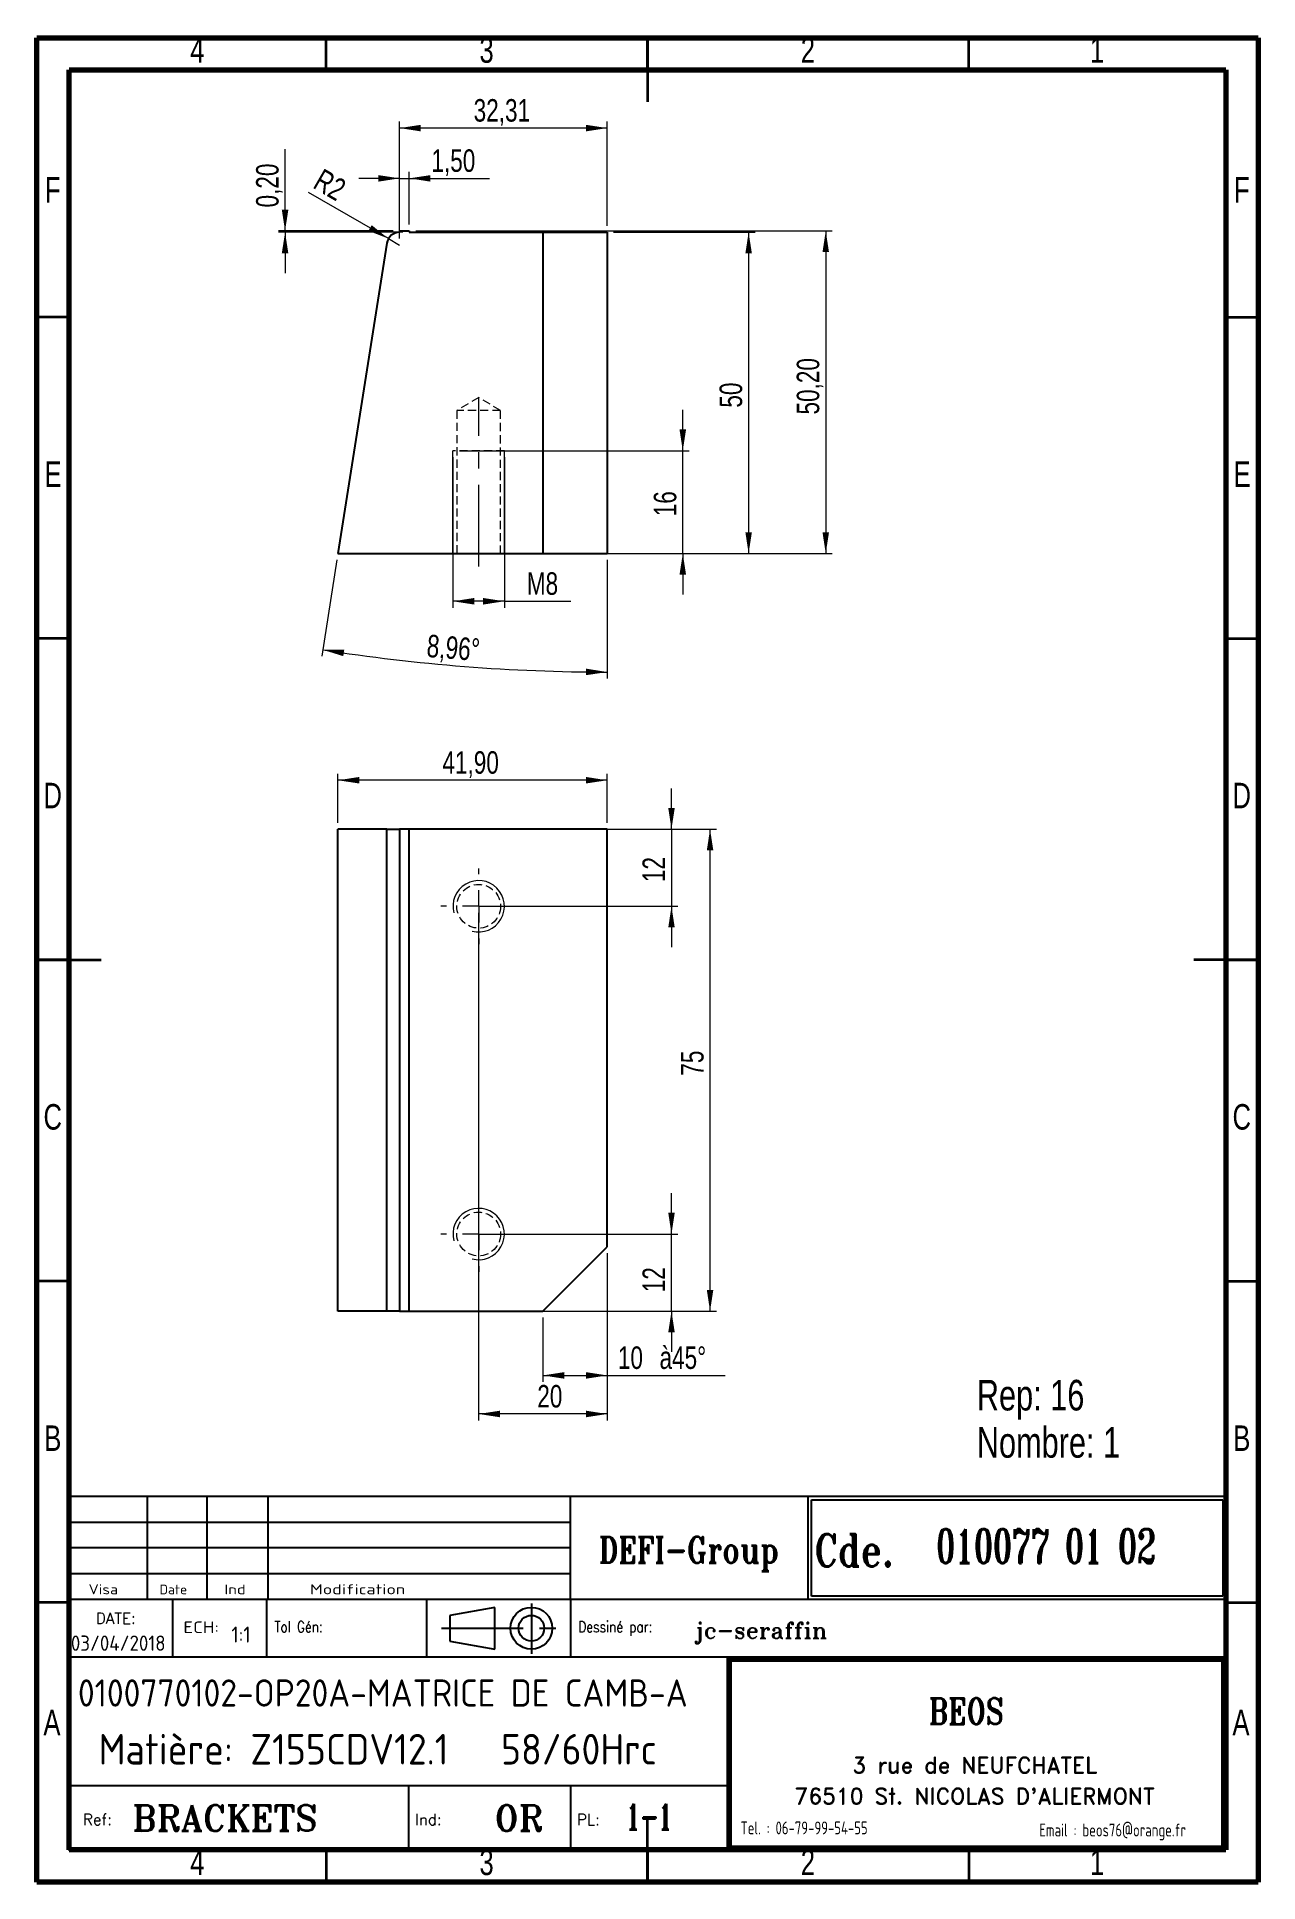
# Model space of a CAD drawing. Header units: millimetres. Extents: x 15 to 205, y 5 to 292.
import ezdxf

# ---------------------------------------------------------------- set-up
doc = ezdxf.new("R2010")
doc.units = ezdxf.units.MM
doc.linetypes.add('CENTERX2', pattern=[20.32, 12.7, -2.54, 2.54, -2.54])
doc.linetypes.add('HIDDEN', pattern=[1.905, 1.27, -0.635])
doc.layers.add('DIMENSIONS', color=176, linetype='Continuous')
doc.styles.add('SLDTEXTSTYLE0', font='TXT', dxfattribs={"width": 0.75})
doc.styles.add('SLDTEXTSTYLE1', font='ISOCP')
doc.styles.add('SLDTEXTSTYLE10', font='ISOCP', dxfattribs={"width": 1.147311})
doc.styles.add('SLDTEXTSTYLE11', font='ISOCP', dxfattribs={"width": 1.385904})
doc.styles.add('SLDTEXTSTYLE12', font='ISOCP', dxfattribs={"width": 1.246461})
doc.styles.add('SLDTEXTSTYLE13', font='ROMAND')
doc.styles.add('SLDTEXTSTYLE2', font='ROMANT', dxfattribs={"width": 0.8})
doc.styles.add('SLDTEXTSTYLE3', font='ISOCP', dxfattribs={"width": 0.8})
doc.styles.add('SLDTEXTSTYLE4', font='ROMANS', dxfattribs={"width": 0.8})
doc.styles.add('SLDTEXTSTYLE5', font='ROMANT')
doc.styles.add('SLDTEXTSTYLE6', font='ROMANS')
doc.styles.add('SLDTEXTSTYLE7', font='ROMANT', dxfattribs={"width": 0.65})
doc.styles.add('SLDTEXTSTYLE8', font='ISOCP', dxfattribs={"width": 1.446157})
doc.styles.add('SLDTEXTSTYLE9', font='ISOCP', dxfattribs={"width": 1.294402})
doc.dimstyles.new('SLDDIMSTYLE0', dxfattribs={"dimtxt": 3.5, "dimasz": 3.302, "dimexe": 0, "dimexo": 0.0625, "dimgap": 0.875, "dimtad": 1, "dimrnd": 1e-09, "dimzin": 12, "dimdsep": 46, "dimtxsty": 'SLDTEXTSTYLE0', "dimsah": 1, "dimcen": 0.09, "dimadec": 0, "dimazin": 3, "dimtfac": 1, "dimtmove": 0, "dimatfit": 0, "dimfxl": 1, "dimfrac": 2, "dimtolj": 1, "dimtzin": 12, "dimarcsym": 0})
doc.dimstyles.new('SLDDIMSTYLE1', dxfattribs={"dimtxt": 3.5, "dimasz": 3.302, "dimexe": 0, "dimexo": 0.0625, "dimgap": 0.875, "dimtad": 1, "dimrnd": 1e-09, "dimdsep": 46, "dimtxsty": 'SLDTEXTSTYLE0', "dimsah": 1, "dimcen": 0.09, "dimadec": 0, "dimazin": 2, "dimtfac": 1, "dimtmove": 0, "dimatfit": 0, "dimfxl": 1, "dimfrac": 2, "dimtolj": 1, "dimtzin": 12, "dimarcsym": 0})
doc.dimstyles.new('SLDDIMSTYLE2', dxfattribs={"dimtxt": 3.5, "dimasz": 3.302, "dimexe": 0, "dimexo": 0.0625, "dimgap": 0.875, "dimtad": 1, "dimrnd": 1e-09, "dimzin": 12, "dimdsep": 46, "dimtxsty": 'SLDTEXTSTYLE0', "dimsah": 1, "dimcen": 0.09, "dimadec": 0, "dimazin": 3, "dimtfac": 1, "dimtofl": 0, "dimtmove": 0, "dimatfit": 3, "dimfxl": 1, "dimfrac": 2, "dimtolj": 1, "dimtzin": 12, "dimarcsym": 0})
doc.dimstyles.new('SLDDIMSTYLE3', dxfattribs={"dimtxt": 3.5, "dimasz": 3.302, "dimexe": 0, "dimexo": 0.0625, "dimgap": 0.875, "dimtad": 1, "dimdec": 4, "dimzin": 12, "dimdsep": 46, "dimtxsty": 'SLDTEXTSTYLE0', "dimsah": 1, "dimcen": 0.09, "dimazin": 3, "dimtfac": 1, "dimtofl": 0, "dimtmove": 0, "dimatfit": 3, "dimfxl": 1, "dimfrac": 2, "dimtolj": 1, "dimtzin": 12, "dimarcsym": 0})
doc.dimstyles.new('SLDDIMSTYLE4', dxfattribs={"dimtxt": 3.5, "dimasz": 3.302, "dimexe": 0, "dimexo": 0.0625, "dimgap": 0.875, "dimtad": 1, "dimrnd": 1e-09, "dimzin": 12, "dimdsep": 46, "dimtxsty": 'SLDTEXTSTYLE0', "dimsah": 1, "dimcen": 0, "dimadec": 0, "dimazin": 3, "dimtfac": 1, "dimtofl": 0, "dimtmove": 0, "dimatfit": 3, "dimfxl": 1, "dimfrac": 2, "dimtolj": 1, "dimtzin": 12, "dimarcsym": 0})

# ---------------------------------------------------------------- blocks, each defined once
blk = doc.blocks.new('SW_NOTE_0')
at = {"color": 0, "linetype": 'Continuous', "lineweight": 0, "char_height": 4.763, "attachment_point": 1, "style": 'SLDTEXTSTYLE0'}
for s, insert in [('Rep: 16', (0, 6.14)), ('Nombre: 1', (0, -1.21))]:
    blk.add_mtext(s, dxfattribs=dict(at, insert=insert))
blk = doc.blocks.new('_D')
at = {"color": 7, "linetype": 'Continuous', "lineweight": 18}
for p, q in [((71.43, 270.11), (65.08, 270.11)), ((71.43, 262.93), (71.43, 271.11)), ((71.43, 270.11), (72.93, 270.11)), ((72.93, 262.93), (72.93, 271.11)), ((72.93, 270.11), (85.44, 270.11))]:
    blk.add_line(p, q, dxfattribs=at)
for points in [[(71.43, 270.11), (68.13, 270.61), (68.13, 269.6)], [(72.93, 270.11), (76.23, 269.6), (76.23, 270.61)]]:
    blk.add_solid(points, dxfattribs=at)
at = {"color": 7, "linetype": 'Continuous', "lineweight": 18, "insert": (76.38, 274.62), "char_height": 3.5, "attachment_point": 1, "style": 'SLDTEXTSTYLE0'}
blk.add_mtext('1,50', dxfattribs=at)
blk = doc.blocks.new('_D_1')
at = {"color": 7, "linetype": 'Continuous', "lineweight": 18}
for p, q in [((53.61, 261.93), (53.61, 274.63)), ((70.43, 261.93), (52.61, 261.93)), ((71.93, 261.73), (52.61, 261.73)), ((53.61, 261.93), (53.61, 261.73)), ((53.61, 261.73), (53.61, 255.38))]:
    blk.add_line(p, q, dxfattribs=at)
for points in [[(53.61, 261.93), (54.12, 265.23), (53.1, 265.23)], [(53.61, 261.73), (53.1, 258.43), (54.12, 258.43)]]:
    blk.add_solid(points, dxfattribs=at)
at = {"color": 7, "linetype": 'Continuous', "lineweight": 18, "insert": (49.1, 265.58), "char_height": 3.5, "attachment_point": 1, "rotation": 90, "style": 'SLDTEXTSTYLE0'}
blk.add_mtext('0,20', dxfattribs=at)
blk = doc.blocks.new('_D_2')
at = {"color": 7, "linetype": 'Continuous', "lineweight": 18}
for p, q in [((73.93, 261.93), (138.73, 261.93)), ((137.73, 261.93), (137.73, 211.73)), ((104.73, 211.73), (138.73, 211.73))]:
    blk.add_line(p, q, dxfattribs=at)
for points in [[(137.73, 261.93), (137.23, 258.63), (138.24, 258.63)], [(137.73, 211.73), (138.24, 215.03), (137.23, 215.03)]]:
    blk.add_solid(points, dxfattribs=at)
at = {"color": 7, "linetype": 'Continuous', "lineweight": 18, "insert": (133.22, 233.36), "char_height": 3.5, "attachment_point": 1, "rotation": 90, "style": 'SLDTEXTSTYLE0'}
blk.add_mtext('50,20', dxfattribs=at)
blk = doc.blocks.new('_D_3')
at = {"color": 7, "linetype": 'Continuous', "lineweight": 18}
for p, q in [((104.73, 261.73), (126.73, 261.73)), ((125.73, 261.73), (125.73, 211.73)), ((104.73, 211.73), (126.73, 211.73))]:
    blk.add_line(p, q, dxfattribs=at)
for points in [[(125.73, 261.73), (125.23, 258.43), (126.24, 258.43)], [(125.73, 211.73), (126.24, 215.03), (125.23, 215.03)]]:
    blk.add_solid(points, dxfattribs=at)
at = {"color": 7, "linetype": 'Continuous', "lineweight": 18, "insert": (121.22, 234.43), "char_height": 3.5, "attachment_point": 1, "rotation": 90, "style": 'SLDTEXTSTYLE0'}
blk.add_mtext('50', dxfattribs=at)
blk = doc.blocks.new('_D_4')
at = {"color": 7, "linetype": 'Continuous', "lineweight": 18}
for p, q in [((115.49, 227.73), (115.49, 234.08)), ((80.73, 227.73), (116.49, 227.73)), ((115.49, 211.73), (115.49, 227.73)), ((80.73, 211.73), (116.49, 211.73)), ((115.49, 211.73), (115.49, 205.38))]:
    blk.add_line(p, q, dxfattribs=at)
for points in [[(115.49, 227.73), (116, 231.03), (114.98, 231.03)], [(115.49, 211.73), (114.98, 208.43), (116, 208.43)]]:
    blk.add_solid(points, dxfattribs=at)
at = {"color": 7, "linetype": 'Continuous', "lineweight": 18, "insert": (110.98, 217.53), "char_height": 3.5, "attachment_point": 1, "rotation": 90, "style": 'SLDTEXTSTYLE0'}
blk.add_mtext('16', dxfattribs=at)
blk = doc.blocks.new('_D_5')
at = {"color": 7, "linetype": 'Continuous', "lineweight": 18}
for p, q in [((79.73, 226.73), (79.73, 203.3)), ((87.73, 226.73), (87.73, 203.3)), ((87.73, 204.3), (79.73, 204.3)), ((87.73, 204.3), (98.09, 204.3))]:
    blk.add_line(p, q, dxfattribs=at)
for points in [[(79.73, 204.3), (83.04, 203.79), (83.04, 204.81)], [(87.73, 204.3), (84.43, 204.81), (84.43, 203.79)]]:
    blk.add_solid(points, dxfattribs=at)
at = {"color": 7, "linetype": 'Continuous', "lineweight": 18, "insert": (91.22, 208.81), "char_height": 3.5, "attachment_point": 1, "style": 'SLDTEXTSTYLE0'}
blk.add_mtext('M8', dxfattribs=at)
blk = doc.blocks.new('_D_6')
at = {"color": 7, "linetype": 'Continuous', "lineweight": 18}
for p, q in [((61.68, 210.74), (59.32, 195.77)), ((103.73, 210.73), (103.73, 192.29))]:
    blk.add_line(p, q, dxfattribs=at)
blk.add_arc((103.73, 477.46), 284.17, 261.0399, 270, dxfattribs=at)
for points in [[(59.47, 196.76), (62.66, 195.76), (62.82, 196.76)], [(103.73, 193.29), (100.43, 193.82), (100.43, 192.8)]]:
    blk.add_solid(points, dxfattribs=at)
at = {"color": 7, "linetype": 'Continuous', "lineweight": 18, "insert": (75.83, 199.14), "char_height": 3.5, "attachment_point": 1, "rotation": 355.3932, "style": 'SLDTEXTSTYLE0'}
blk.add_mtext('8,96°', dxfattribs=at)
blk = doc.blocks.new('_D_7')
at = {"color": 7, "linetype": 'Continuous', "lineweight": 18}
for q in [(57.28, 267.89), (71.43, 259.73)]:
    blk.add_line((69.7, 260.73), q, dxfattribs=at)
blk.add_solid([(69.7, 260.73), (67.09, 262.82), (66.58, 261.94)], dxfattribs=at)
at = {"color": 7, "linetype": 'Continuous', "lineweight": 18, "insert": (59.51, 271.75), "char_height": 3.5, "attachment_point": 1, "rotation": 330, "style": 'SLDTEXTSTYLE0'}
blk.add_mtext('R2', dxfattribs=at)
blk = doc.blocks.new('_D_8')
at = {"color": 7, "linetype": 'Continuous', "lineweight": 18}
for p, q in [((71.43, 260.73), (71.43, 278.93)), ((103.73, 262.73), (103.73, 278.93)), ((103.73, 277.93), (71.43, 277.93))]:
    blk.add_line(p, q, dxfattribs=at)
for points in [[(71.43, 277.93), (74.73, 277.42), (74.73, 278.44)], [(103.73, 277.93), (100.43, 278.44), (100.43, 277.42)]]:
    blk.add_solid(points, dxfattribs=at)
at = {"color": 7, "linetype": 'Continuous', "lineweight": 18, "insert": (82.95, 282.44), "char_height": 3.5, "attachment_point": 1, "style": 'SLDTEXTSTYLE0'}
blk.add_mtext('32,31', dxfattribs=at)
blk = doc.blocks.new('_D_9')
at = {"color": 7, "linetype": 'Continuous', "lineweight": 18}
for p, q in [((61.84, 169.84), (61.84, 177.45)), ((103.73, 176.45), (61.84, 176.45)), ((103.73, 169.84), (103.73, 177.45))]:
    blk.add_line(p, q, dxfattribs=at)
for points in [[(61.84, 176.45), (65.14, 175.95), (65.14, 176.96)], [(103.73, 176.45), (100.43, 176.96), (100.43, 175.95)]]:
    blk.add_solid(points, dxfattribs=at)
at = {"color": 7, "linetype": 'Continuous', "lineweight": 18, "insert": (78.09, 180.97), "char_height": 3.5, "attachment_point": 1, "style": 'SLDTEXTSTYLE0'}
blk.add_mtext('41,90', dxfattribs=at)
blk = doc.blocks.new('_D_10')
at = {"color": 7, "linetype": 'Continuous', "lineweight": 18}
for p, q in [((113.73, 168.84), (113.73, 175.19)), ((104.73, 168.84), (114.73, 168.84)), ((113.73, 168.84), (113.73, 156.84)), ((84.73, 156.84), (114.73, 156.84)), ((113.73, 156.84), (113.73, 150.49))]:
    blk.add_line(p, q, dxfattribs=at)
for points in [[(113.73, 168.84), (114.24, 172.14), (113.23, 172.14)], [(113.73, 156.84), (113.23, 153.54), (114.24, 153.54)]]:
    blk.add_solid(points, dxfattribs=at)
at = {"color": 7, "linetype": 'Continuous', "lineweight": 18, "insert": (109.22, 160.6), "char_height": 3.5, "attachment_point": 1, "rotation": 90, "style": 'SLDTEXTSTYLE0'}
blk.add_mtext('12', dxfattribs=at)
blk = doc.blocks.new('_D_11')
at = {"color": 7, "linetype": 'Continuous', "lineweight": 18}
for p, q in [((113.73, 105.84), (113.73, 112.19)), ((84.73, 105.84), (114.73, 105.84)), ((113.73, 93.84), (113.73, 105.84)), ((94.73, 93.84), (114.73, 93.84)), ((113.73, 93.84), (113.73, 87.49))]:
    blk.add_line(p, q, dxfattribs=at)
for points in [[(113.73, 105.84), (114.24, 109.14), (113.23, 109.14)], [(113.73, 93.84), (113.23, 90.54), (114.24, 90.54)]]:
    blk.add_solid(points, dxfattribs=at)
at = {"color": 7, "linetype": 'Continuous', "lineweight": 18, "insert": (109.22, 96.78), "char_height": 3.5, "attachment_point": 1, "rotation": 90, "style": 'SLDTEXTSTYLE0'}
blk.add_mtext('12', dxfattribs=at)
blk = doc.blocks.new('_D_12')
at = {"color": 7, "linetype": 'Continuous', "lineweight": 18}
for p, q in [((83.73, 155.84), (83.73, 76.84)), ((103.73, 102.84), (103.73, 76.84)), ((103.73, 77.84), (83.73, 77.84))]:
    blk.add_line(p, q, dxfattribs=at)
for points in [[(83.73, 77.84), (87.04, 77.33), (87.04, 78.35)], [(103.73, 77.84), (100.43, 78.35), (100.43, 77.33)]]:
    blk.add_solid(points, dxfattribs=at)
at = {"color": 7, "linetype": 'Continuous', "lineweight": 18, "insert": (92.85, 82.35), "char_height": 3.5, "attachment_point": 1, "style": 'SLDTEXTSTYLE0'}
blk.add_mtext('20', dxfattribs=at)
blk = doc.blocks.new('_D_13')
at = {"color": 7, "linetype": 'Continuous', "lineweight": 18}
for p, q in [((103.73, 102.84), (103.73, 82.84)), ((93.73, 92.84), (93.73, 82.84)), ((93.73, 83.84), (103.73, 83.84)), ((103.73, 83.84), (122.08, 83.84))]:
    blk.add_line(p, q, dxfattribs=at)
for points in [[(93.73, 83.84), (97.04, 83.33), (97.04, 84.35)], [(103.73, 83.84), (100.43, 84.35), (100.43, 83.33)]]:
    blk.add_solid(points, dxfattribs=at)
at = {"color": 7, "linetype": 'Continuous', "lineweight": 18, "char_height": 3.5, "attachment_point": 1, "style": 'SLDTEXTSTYLE0'}
for s, insert in [('10', (105.39, 88.35)), ('à45°', (111.87, 88.35))]:
    blk.add_mtext(s, dxfattribs=dict(at, insert=insert))
blk = doc.blocks.new('_D_14')
at = {"color": 7, "linetype": 'Continuous', "lineweight": 18}
for p, q in [((70.45, 168.84), (120.73, 168.84)), ((119.73, 93.84), (119.73, 168.84)), ((70.45, 93.84), (120.73, 93.84))]:
    blk.add_line(p, q, dxfattribs=at)
for points in [[(119.73, 168.84), (119.23, 165.54), (120.24, 165.54)], [(119.73, 93.84), (120.24, 97.14), (119.23, 97.14)]]:
    blk.add_solid(points, dxfattribs=at)
at = {"color": 7, "linetype": 'Continuous', "lineweight": 18, "insert": (115.22, 130.48), "char_height": 3.5, "attachment_point": 1, "rotation": 90, "style": 'SLDTEXTSTYLE0'}
blk.add_mtext('75', dxfattribs=at)
blk = doc.blocks.new('SW_CENTERMARKSYMBOL_0')
at = {"color": 0, "linetype": 'Continuous', "lineweight": 0}
for p, q in [((0, 5), (0, 5.9)), ((-5, 0), (-5.9, 0)), ((0, 0), (-2.5, 0)), ((0, 0), (0, 2.5)), ((0, 0), (0, -2.5)), ((0, 0), (2.5, 0)), ((5, 0), (5.9, 0)), ((0, -5), (0, -5.9))]:
    blk.add_line(p, q, dxfattribs=at)
blk = doc.blocks.new('SW_CENTERMARKSYMBOL_1')
at = {"color": 0, "linetype": 'Continuous', "lineweight": 0}
for p, q in [((0, 5), (0, 5.9)), ((-5, 0), (-5.9, 0)), ((0, 0), (-2.5, 0)), ((0, 0), (0, 2.5)), ((0, 0), (0, -2.5)), ((0, 0), (2.5, 0)), ((5, 0), (5.9, 0)), ((0, -5), (0, -5.9))]:
    blk.add_line(p, q, dxfattribs=at)

msp = doc.modelspace()

# ---------------------------------------------------------------- linework, layer by layer
at = {"color": 7, "linetype": 'Continuous', "lineweight": 70}
for p, q in [((15, 5), (15, 292)), ((15, 292), (205, 292)), ((205, 292), (205, 5)), ((20, 10), (20, 287)), ((20, 287), (200, 287)), ((200, 287), (200, 10)), ((200, 10), (20, 10)), ((205, 5), (15, 5))]:
    msp.add_line(p, q, dxfattribs=at)
at = {"color": 7, "linetype": 'Continuous', "lineweight": 35}
for p, q in [((60, 287), (60, 292)), ((110, 292.001), (110, 281.999)), ((110, 287), (110, 292)), ((160, 287), (160, 292)), ((20, 248.5), (15, 248.5)), ((200, 248.5), (205, 248.5)), ((20, 198.5), (15, 198.5)), ((200, 198.5), (205, 198.5)), ((14.999, 148.5), (25.001, 148.5)), ((20, 148.5), (15, 148.5)), ((205.001, 148.5), (194.999, 148.5)), ((200, 148.5), (205, 148.5)), ((20, 98.5), (15, 98.5)), ((200, 98.5), (205, 98.5)), ((20, 48.5), (15, 48.5)), ((200, 48.5), (205, 48.5)), ((110, 4.999), (110, 15.001)), ((60, 10), (60, 5)), ((110, 10), (110, 5)), ((160, 10), (160, 5))]:
    msp.add_line(p, q, dxfattribs=at)
at = {"color": 7, "linetype": 'Continuous', "lineweight": 25}
for p, q in [((71.42814, 261.9278), (71.42814, 261.7278)), ((71.42814, 261.9278), (72.92814, 261.9278)), ((72.92814, 261.9278), (72.92814, 261.7278)), ((72.92814, 261.7278), (93.73362, 261.7278)), ((93.73362, 261.7278), (93.73362, 211.7278)), ((93.73362, 261.7278), (103.73362, 261.7278)), ((103.73362, 261.7278), (103.73362, 211.7278)), ((69.45254, 260.0393), (61.83527, 211.7278)), ((61.83527, 211.7278), (93.73362, 211.7278)), ((93.73362, 211.7278), (103.73362, 211.7278)), ((61.83527, 93.84081), (61.83527, 168.84081)), ((69.45254, 168.84081), (61.83527, 168.84081)), ((69.45254, 93.84081), (69.45254, 168.84081)), ((69.45254, 168.84081), (71.42814, 168.84081)), ((71.42814, 168.84081), (71.42814, 93.84081)), ((72.92814, 168.84081), (71.42814, 168.84081)), ((72.92814, 93.84081), (72.92814, 168.84081)), ((103.73362, 168.84081), (72.92814, 168.84081)), ((103.73362, 103.84081), (103.73362, 168.84081)), ((93.73362, 93.84081), (103.73362, 103.84081)), ((69.45254, 93.84081), (61.83527, 93.84081)), ((71.42814, 93.84081), (69.45254, 93.84081)), ((71.42814, 93.84081), (72.92814, 93.84081)), ((72.92814, 93.84081), (93.73362, 93.84081))]:
    msp.add_line(p, q, dxfattribs=at)
at = {"color": 7, "linetype": 'HIDDEN', "lineweight": 18}
for p, q in [((83.73362, 236.02073), (80.33362, 233.9778)), ((87.13362, 233.9778), (83.73362, 236.02073)), ((87.13362, 233.9778), (80.33362, 233.9778)), ((80.33362, 233.9778), (80.33362, 211.7278)), ((87.13362, 211.7278), (87.13362, 233.9778)), ((87.73362, 227.7278), (79.73362, 227.7278)), ((87.73362, 227.7278), (79.73362, 227.7278))]:
    msp.add_line(p, q, dxfattribs=at)
at = {"color": 7, "linetype": 'CENTERX2', "lineweight": 18}
msp.add_line((83.73362, 209.7278), (83.73362, 235.9778), dxfattribs=at)
at = {"color": 7, "linetype": 'Continuous', "lineweight": 18}
for p, q in [((79.73362, 211.7278), (79.73362, 227.7278)), ((79.73362, 211.7278), (79.73362, 227.7278)), ((87.73362, 211.7278), (87.73362, 227.7278)), ((87.73362, 211.7278), (87.73362, 227.7278))]:
    msp.add_line(p, q, dxfattribs=at)
at = {"color": 7, "linetype": 'Continuous', "lineweight": 50}
msp.add_line((20, 65.25), (20, 10), dxfattribs=at)
at = {"color": 7, "linetype": 'HIDDEN', "lineweight": 18}
for centre in [(83.73362, 156.84081), (83.73362, 105.84081)]:
    msp.add_circle(centre, 3.4, dxfattribs=at)
at = {"color": 7, "linetype": 'Continuous', "lineweight": 25}
msp.add_arc((71.42814, 259.7278), 2, 90, 171.0399325, dxfattribs=at)
at = {"color": 7, "linetype": 'Continuous', "lineweight": 18}
for centre in [(83.73362, 156.84081), (83.73362, 105.84081)]:
    msp.add_arc(centre, 4, 255, 195, dxfattribs=at)
at = {"layer": 'DIMENSIONS', "color": 3}
for p, q in [((98, 65), (19.92476, 65)), ((32.19244, 49), (32.19244, 65)), ((41.49782, 49), (41.49782, 65)), ((50.96646, 49), (50.96646, 65)), ((20, 61), (98, 61)), ((98, 57), (20, 57)), ((20, 53), (98, 53))]:
    msp.add_line(p, q, dxfattribs=at)
at = {"layer": 'DIMENSIONS', "color": 6}
for p, q in [((19.92476, 65), (19.92476, 10)), ((200, 10), (200, 65)), ((200, 40), (122.38409, 40)), ((122.38409, 40), (122.38409, 10)), ((199.8, 39.8), (122.58409, 39.8)), ((122.58409, 39.8), (122.58409, 10.2)), ((199.6, 39.6), (122.78409, 39.6)), ((122.78409, 39.6), (122.78409, 10.4)), ((199.4, 39.4), (122.98409, 39.4)), ((122.98409, 39.4), (122.98409, 10.6)), ((199.4, 10.6), (199.4, 39.4)), ((199.6, 10.4), (199.6, 39.6)), ((199.8, 10.2), (199.8, 39.8)), ((19.92476, 10), (200, 10)), ((122.58409, 10.2), (199.8, 10.2)), ((122.78409, 10.4), (199.6, 10.4)), ((122.98409, 10.6), (199.4, 10.6))]:
    msp.add_line(p, q, dxfattribs=at)
at = {"layer": 'DIMENSIONS', "color": 1}
for p, q in [((200, 65), (98, 65)), ((98, 49), (98, 65)), ((135, 49), (135, 65)), ((135.5, 49.5), (135.5, 64.5)), ((135.5, 64.5), (199.5, 64.5)), ((199.5, 64.5), (199.5, 49.5)), ((20, 49), (200, 49)), ((36.11049, 49), (36.11049, 40)), ((50.73069, 49), (50.73069, 40)), ((75.62034, 49), (75.62034, 40)), ((98, 49), (98, 40)), ((199.5, 49.5), (135.5, 49.5)), ((122.38409, 40), (20, 40)), ((122.38409, 20), (20, 20)), ((72.79154, 20), (72.79154, 10)), ((98, 20), (98, 10))]:
    msp.add_line(p, q, dxfattribs=at)
at = {"layer": 'DIMENSIONS'}
for p, q in [((135.5, 49.5), (135.5, 64.5)), ((135.5, 64.5), (199.5, 64.5)), ((199.5, 64.5), (199.5, 49.5)), ((199.5, 49.5), (135.5, 49.5))]:
    msp.add_line(p, q, dxfattribs=at)
at = {"layer": 'DIMENSIONS', "color": 7}
for p, q in [((86.24368, 47.75), (79.24368, 46.5)), ((79.24368, 46.5), (79.24368, 42.5)), ((86.24368, 41.25), (86.24368, 47.75)), ((79.24368, 42.5), (86.24368, 41.25))]:
    msp.add_line(p, q, dxfattribs=at)
at = {"layer": 'DIMENSIONS', "color": 3, "linetype": 'CENTERX2'}
for p, q in [((91.93393, 48.34798), (91.93393, 40.51332)), ((77.94646, 44.5), (96.20111, 44.5))]:
    msp.add_line(p, q, dxfattribs=at)
at = {"layer": 'DIMENSIONS', "color": 7}
for radius in [3.25, 2]:
    msp.add_circle((91.93393, 44.5), radius, dxfattribs=at)

# ---------------------------------------------------------------- block references
at = {"color": 7, "linetype": 'Continuous', "lineweight": 0}
for name, p in [('SW_CENTERMARKSYMBOL_1', (83.73362, 156.84081)), ('SW_CENTERMARKSYMBOL_0', (83.73362, 105.84081)), ('SW_NOTE_0', (161.23897, 77.00964))]:
    msp.add_blockref(name, p, dxfattribs=at)

# ---------------------------------------------------------------- texts
at = {"color": 7, "linetype": 'Continuous', "lineweight": 0, "char_height": 3.96875, "attachment_point": 2, "style": 'SLDTEXTSTYLE0'}
for s, insert in [('4', (39.96004, 292.06015)), ('3', (84.96004, 292.06015)), ('2', (134.96004, 292.06015)), ('1', (179.96004, 292.06015)), ('F', (17.45774, 270.31015)), ('F', (202.45774, 270.31015)), ('E', (17.50781, 226.06015)), ('E', (202.50781, 226.06015)), ('D', (17.45269, 176.06015)), ('D', (202.45269, 176.06015)), ('C', (17.45866, 126.06015)), ('C', (202.45866, 126.06015)), ('B', (17.4706, 76.06015)), ('B', (202.4706, 76.06015)), ('A', (17.33969, 31.81015)), ('A', (202.33969, 31.81015)), ('4', (39.96004, 10.06015)), ('3', (84.96004, 10.06015)), ('2', (134.96004, 10.06015)), ('1', (179.96004, 10.06015))]:
    msp.add_mtext(s, dxfattribs=dict(at, insert=insert))
at = {"layer": 'DIMENSIONS'}
for s, insert, char_height, attachment_point, style in [('DEFI-Group', (116.4195, 58.70072), 4, 2, 'SLDTEXTSTYLE2'), ('Cde.', (136, 59.12589), 5, 1, 'SLDTEXTSTYLE2'), ('010077 01 02', (154.92118, 59.93983), 5.2916667, 1, 'SLDTEXTSTYLE7'), ('Visa', (23.04116, 51.34751), 1.567052, 1, 'SLDTEXTSTYLE12'), ('Date', (34.06736, 51.28334), 1.492431, 1, 'SLDTEXTSTYLE10'), ('Ind', (44.17125, 51.28334), 1.492431, 1, 'SLDTEXTSTYLE11'), ('Modification', (57.48919, 51.34751), 1.5670523, 1, 'SLDTEXTSTYLE8'), ('DATE:', (24.15647, 46.91526), 1.727675, 1, 'SLDTEXTSTYLE6'), ('03/04/2018', (20.28608, 43.36811), 2.38125, 1, 'SLDTEXTSTYLE1'), ('ECH:', (37.78774, 45.55991), 1.814059, 1, 'SLDTEXTSTYLE9'), ('1:1', (45.26275, 44.76372), 2.5, 1, 'SLDTEXTSTYLE1'), ('Tol Gén:', (51.95157, 45.59841), 1.727675, 1, 'SLDTEXTSTYLE4'), ('Dessiné par:', (99.22087, 45.59841), 1.7276752, 1, 'SLDTEXTSTYLE4'), ('jc-seraffin', (117.35515, 45.41997), 2.5, 1, 'SLDTEXTSTYLE5'), ('0100770102-OP20A-MATRICE DE CAMB-A', (21.38217, 36.54214), 4.2333333, 1, 'SLDTEXTSTYLE1'), ('BEOS', (159.57079, 33.59488), 4, 2, 'SLDTEXTSTYLE2'), ('Matière: Z155CDV12.1   58/60Hrc', (24.60273, 28.05319), 4.7625, 1, 'SLDTEXTSTYLE1'), ('3 rue de NEUFCHATEL', (160.90924, 24.44835), 2.5, 2, 'SLDTEXTSTYLE13'), ("76510 St. NICOLAS D'ALIERMONT", (160.90254, 19.62324), 2.5, 2, 'SLDTEXTSTYLE13'), ('Ref:', (22.16807, 15.59841), 1.727675, 1, 'SLDTEXTSTYLE6'), ('BRACKETS', (29.83863, 16.95138), 4, 1, 'SLDTEXTSTYLE5'), ('Ind:', (73.82565, 15.59841), 1.727675, 1, 'SLDTEXTSTYLE6'), ('OR', (86.19394, 16.95138), 4, 1, 'SLDTEXTSTYLE5'), ('PL:', (99.03411, 15.59841), 1.727675, 1, 'SLDTEXTSTYLE6'), ('1-1', (106.65089, 17.17305), 4, 1, 'SLDTEXTSTYLE7'), ('Tel. : 06-79-99-54-55', (134.36027, 14.42858), 2, 2, 'SLDTEXTSTYLE3'), ('Email : beos76@orange.fr', (182.37248, 14.0972), 2, 2, 'SLDTEXTSTYLE3')]:
    msp.add_mtext(s, dxfattribs=dict(at, insert=insert, char_height=char_height, attachment_point=attachment_point, style=style))

# ---------------------------------------------------------------- dimensions: what is measured, and where the dimension line sits
at = {"color": 7, "linetype": 'Continuous', "lineweight": 18}
for base, p1, p2, dimstyle, picture, middle in [((71.42814, 277.9278), (103.73362, 261.7278), (71.42814, 259.7278), 'SLDDIMSTYLE2', '_D_8', (88.7682, 277.9278)), ((72.92814, 270.10506), (71.42814, 261.9278), (72.92814, 261.9278), 'SLDDIMSTYLE0', '_D', (80.90959, 270.10506)), ((61.83527, 176.45412), (103.73362, 168.84081), (61.83527, 168.84081), 'SLDDIMSTYLE2', '_D_9', (83.90549, 176.45412)), ((83.73362, 77.84081), (103.73362, 103.84081), (83.73362, 156.84081), 'SLDDIMSTYLE0', '_D_12', (95.44089, 77.84081))]:
    dim = msp.add_linear_dim(base=base, p1=p1, p2=p2, dimstyle=dimstyle, dxfattribs=at)
    dim.commit()
    dim.dimension.update_dxf_attribs({"geometry": picture, "text_midpoint": middle, "dimtype": 160})
for base, p1, p2, dimstyle, picture, middle in [((53.61187, 261.7278), (71.42814, 261.9278), (72.92814, 261.7278), 'SLDDIMSTYLE1', '_D_1', (53.61187, 270.10506)), ((137.73314, 211.7278), (72.92814, 261.9278), (103.73362, 211.7278), 'SLDDIMSTYLE2', '_D_2', (137.73314, 239.1822)), ((125.73362, 211.7278), (103.73362, 261.7278), (103.73362, 211.7278), 'SLDDIMSTYLE2', '_D_3', (125.73362, 237.02045)), ((115.48783, 227.7278), (79.73362, 211.7278), (79.73362, 227.7278), 'SLDDIMSTYLE0', '_D_4', (115.48783, 220.11947)), ((113.73362, 156.84081), (103.73362, 168.84081), (83.73362, 156.84081), 'SLDDIMSTYLE0', '_D_10', (113.73362, 163.18946)), ((119.73362, 168.84081), (69.45254, 93.84081), (69.45254, 168.84081), 'SLDDIMSTYLE2', '_D_14', (119.73362, 133.0638)), ((113.73362, 105.84081), (93.73362, 93.84081), (83.73362, 105.84081), 'SLDDIMSTYLE0', '_D_11', (113.73362, 99.36892))]:
    dim = msp.add_linear_dim(base=base, p1=p1, p2=p2, angle=90, dimstyle=dimstyle, dxfattribs=at)
    dim.commit()
    dim.dimension.update_dxf_attribs({"geometry": picture, "text_midpoint": middle, "dimtype": 160})
dim = msp.add_radius_dim(center=(71.42814, 259.7278), mpoint=(69.69609, 260.7278), dimstyle='SLDDIMSTYLE4', dxfattribs=at)
dim.commit()
dim.dimension.update_dxf_attribs({"geometry": '_D_7', "text_midpoint": (59.39731, 266.67382), "dimtype": 164})
dim = msp.add_angular_dim_2l(base=(81.53644, 194.15809), line1=((61.83527, 211.7278), (69.45254, 260.0393)), line2=((103.73362, 211.7278), (103.73362, 261.7278)), dimstyle='SLDDIMSTYLE3', dxfattribs=at)
dim.commit()
dim.dimension.update_dxf_attribs({"geometry": '_D_6', "text_midpoint": (80.90959, 194.2079), "dimtype": 162})
for base, p1, p2, text, picture, middle in [((79.73362, 204.29936), (87.73362, 227.7278), (79.73362, 227.7278), 'M8', '_D_5', (94.65638, 204.29936)), ((103.73362, 83.84081), (93.73362, 93.84081), (103.73362, 103.84081), '<> à45°', '_D_13', (113.73362, 83.84081))]:
    dim = msp.add_linear_dim(base=base, p1=p1, p2=p2, text=text, dimstyle='SLDDIMSTYLE2', dxfattribs=at)
    dim.commit()
    dim.dimension.update_dxf_attribs({"geometry": picture, "text_midpoint": middle, "dimtype": 160})

doc.saveas('drawing.dxf')
